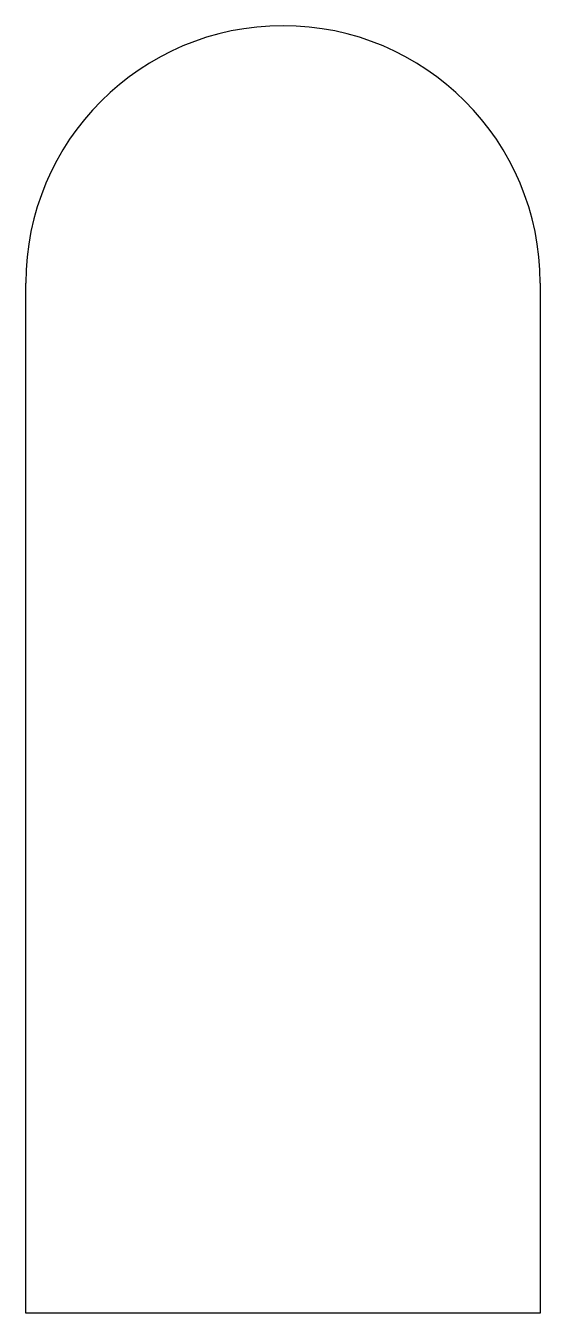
# Model space of a CAD drawing. Extents: x 0 to 2, y 0 to 5.
import ezdxf

# ---------------------------------------------------------------- set-up
doc = ezdxf.new("R2010")
doc.units = 0
doc.header["$MEASUREMENT"] = 0
doc.layers.get('0').update_dxf_attribs({"linetype": 'CONTINUOUS'})

msp = doc.modelspace()

# ---------------------------------------------------------------- linework, layer by layer
for p, q in [((0, 0), (0, 4)), ((2, 4), (2, 0)), ((2, 0), (0, 0))]:
    msp.add_line(p, q)
msp.add_arc((1, 4), 1, 0, 180)

doc.saveas('drawing.dxf')
